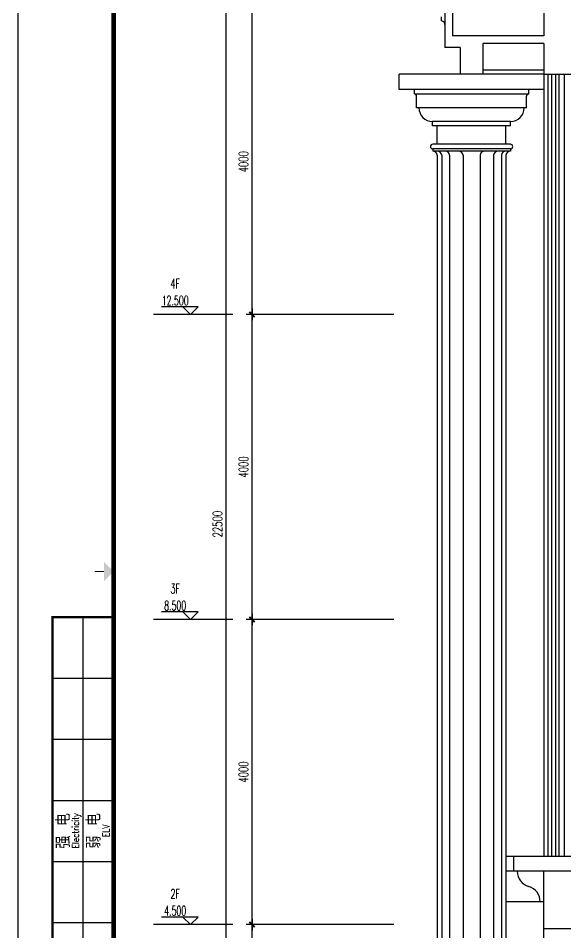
# Model space of a CAD drawing. Extents: x -345393 to -54719, y 203828 to 476815.
# Drawn here: x -261293 to -254112, y 236287 to 248275 of the extents above; entities that cross this region are included whole.
import ezdxf
from ezdxf.enums import TextEntityAlignment as Align

# ---------------------------------------------------------------- set-up
doc = ezdxf.new("R2010")
doc.units = 0
doc.header["$LTSCALE"] = 1000
doc.header["$MEASUREMENT"] = 0
doc.layers.get('0').update_dxf_attribs({"color": 252, "linetype": 'CONTINUOUS'})
doc.layers.get('Defpoints').update_dxf_attribs({"color": 252, "linetype": 'CONTINUOUS'})
for name, color, linetype in [('A-外窗', 252, 'CONTINUOUS'), ('A-立面看线', 252, 'CONTINUOUS'), ('A-装饰构件', 252, 'CONTINUOUS'), ('AXIS', 252, 'CONTINUOUS'), ('DIM_ELEV', 252, 'CONTINUOUS'), ('WALL', 252, 'CONTINUOUS'), ('图框', 252, 'CONTINUOUS'), ('暖通-风-标注', 160, 'CONTINUOUS')]:
    doc.layers.add(name, color=color, linetype=linetype)
doc.styles.add('HZ-ZGBZ', font='romanc.shx', dxfattribs={"width": 0.65, "bigfont": '0hztxt.shx'})
doc.styles.add('TKZ2_tjkts.shx', font='tjromant.shx', dxfattribs={"bigfont": 'tjkts.shx'})
doc.dimstyles.new('暖-标注50', dxfattribs={"dimscale": 0.5, "dimtxt": 250, "dimasz": 1, "dimexe": 150, "dimexo": 150, "dimgap": 100, "dimtad": 1, "dimdec": 0, "dimdsep": 46, "dimtxsty": 'HZ-ZGBZ', "dimblk": '_DIMX', "dimcen": 0.09, "dimclrt": 7, "dimadec": 0, "dimazin": 0, "dimtfac": 1, "dimtdec": 0, "dimtix": 1, "dimtmove": 2, "dimatfit": 3, "dimldrblk": '_DIMX', "dimfxl": 0, "dimtolj": 1, "dimtzin": 0, "dimarcsym": 0})

# ---------------------------------------------------------------- blocks, each defined once
blk = doc.blocks.new('TJAD_TK_A1')
at = {"layer": '图框'}
blk.add_line((1341.38, 356.45), (1341.38, 950.45), dxfattribs=at)
blk = doc.blocks.new('_DIMX')
blk.add_line((-150, 0), (150, 0))
at = {"const_width": 50}
blk.add_lwpolyline([(-70, -70), (70, 70)], dxfattribs=at)
blk = doc.blocks.new('*D365')
at = {"layer": 'Defpoints', "color": 0}
for p in [(-258227, 236393), (-256292, 236393), (-256292, 231893)]:
    blk.add_point(p, dxfattribs=at)
at = {"layer": '暖通-风-标注', "color": 0, "lineweight": -2}
for p, q in [((-256367, 236393), (-258302, 236393)), ((-258227, 231894), (-258227, 236393)), ((-256367, 231893), (-258302, 231893))]:
    blk.add_line(p, q, dxfattribs=at)
at = {"layer": '暖通-风-标注', "color": 0, "lineweight": -2, "xscale": 0.5, "yscale": 0.5, "zscale": 0.5}
for p, rotation in [((-258227, 236393), 90), ((-258227, 231893), 270)]:
    blk.add_blockref('_DIMX', p, dxfattribs=dict(at, rotation=rotation))
at = {"layer": '暖通-风-标注', "color": 7, "insert": (-258339, 234143), "char_height": 125, "attachment_point": 5, "rotation": 90, "style": 'HZ-ZGBZ'}
blk.add_mtext('\\A1;4500', dxfattribs=at)
blk = doc.blocks.new('*D366')
at = {"layer": 'Defpoints', "color": 0}
for p in [(-258227, 240393), (-256292, 240393), (-256292, 236393)]:
    blk.add_point(p, dxfattribs=at)
at = {"layer": '暖通-风-标注', "color": 0, "lineweight": -2}
for p, q in [((-256367, 240393), (-258302, 240393)), ((-258227, 236394), (-258227, 240393)), ((-256367, 236393), (-258302, 236393))]:
    blk.add_line(p, q, dxfattribs=at)
at = {"layer": '暖通-风-标注', "color": 0, "lineweight": -2, "xscale": 0.5, "yscale": 0.5, "zscale": 0.5}
for p, rotation in [((-258227, 240393), 90), ((-258227, 236393), 270)]:
    blk.add_blockref('_DIMX', p, dxfattribs=dict(at, rotation=rotation))
at = {"layer": '暖通-风-标注', "color": 7, "insert": (-258339, 238393), "char_height": 125, "attachment_point": 5, "rotation": 90, "style": 'HZ-ZGBZ'}
blk.add_mtext('\\A1;4000', dxfattribs=at)
blk = doc.blocks.new('*D367')
at = {"layer": 'Defpoints', "color": 0}
for p in [(-258227, 244393), (-256292, 244393), (-256292, 240393)]:
    blk.add_point(p, dxfattribs=at)
at = {"layer": '暖通-风-标注', "color": 0, "lineweight": -2}
for p, q in [((-256367, 244393), (-258302, 244393)), ((-258227, 240394), (-258227, 244393)), ((-256367, 240393), (-258302, 240393))]:
    blk.add_line(p, q, dxfattribs=at)
at = {"layer": '暖通-风-标注', "color": 0, "lineweight": -2, "xscale": 0.5, "yscale": 0.5, "zscale": 0.5}
for p, rotation in [((-258227, 244393), 90), ((-258227, 240393), 270)]:
    blk.add_blockref('_DIMX', p, dxfattribs=dict(at, rotation=rotation))
at = {"layer": '暖通-风-标注', "color": 7, "insert": (-258339, 242393), "char_height": 125, "attachment_point": 5, "rotation": 90, "style": 'HZ-ZGBZ'}
blk.add_mtext('\\A1;4000', dxfattribs=at)
blk = doc.blocks.new('*D368')
at = {"layer": 'Defpoints', "color": 0}
for p in [(-258227, 248393), (-256292, 248393), (-256292, 244393)]:
    blk.add_point(p, dxfattribs=at)
at = {"layer": '暖通-风-标注', "color": 0, "lineweight": -2}
for p, q in [((-256367, 248393), (-258302, 248393)), ((-258227, 244394), (-258227, 248393)), ((-256367, 244393), (-258302, 244393))]:
    blk.add_line(p, q, dxfattribs=at)
at = {"layer": '暖通-风-标注', "color": 0, "lineweight": -2, "xscale": 0.5, "yscale": 0.5, "zscale": 0.5}
for p, rotation in [((-258227, 248393), 90), ((-258227, 244393), 270)]:
    blk.add_blockref('_DIMX', p, dxfattribs=dict(at, rotation=rotation))
at = {"layer": '暖通-风-标注', "color": 7, "insert": (-258339, 246393), "char_height": 125, "attachment_point": 5, "rotation": 90, "style": 'HZ-ZGBZ'}
blk.add_mtext('\\A1;4000', dxfattribs=at)
blk = doc.blocks.new('*D370')
at = {"layer": 'Defpoints', "color": 0}
for p in [(-258566, 252893), (-256204, 252893), (-256204, 230393)]:
    blk.add_point(p, dxfattribs=at)
at = {"layer": '暖通-风-标注', "color": 0, "lineweight": -2}
for p, q in [((-256279, 252893), (-258641, 252893)), ((-258566, 230394), (-258566, 252893)), ((-256279, 230393), (-258641, 230393))]:
    blk.add_line(p, q, dxfattribs=at)
at = {"layer": '暖通-风-标注', "color": 0, "lineweight": -2, "xscale": 0.5, "yscale": 0.5, "zscale": 0.5}
for p, rotation in [((-258566, 252893), 90), ((-258566, 230393), 270)]:
    blk.add_blockref('_DIMX', p, dxfattribs=dict(at, rotation=rotation))
at = {"layer": '暖通-风-标注', "color": 7, "insert": (-258679, 241643), "char_height": 125, "attachment_point": 5, "rotation": 90, "style": 'HZ-ZGBZ'}
blk.add_mtext('\\A1;22500', dxfattribs=at)

msp = doc.modelspace()

# ---------------------------------------------------------------- linework, layer by layer
for p, q in [((-260442.68185, 227622.36281), (-260442.68185, 240422.36281)), ((-260842.68185, 239622.36281), (-260042.68185, 239622.36281)), ((-260842.68185, 238822.36281), (-260042.68185, 238822.36281)), ((-260842.68185, 238022.36281), (-260042.68185, 238022.36281)), ((-260842.68185, 237222.36281), (-260042.68185, 237222.36281)), ((-260842.68185, 236422.36281), (-260042.68185, 236422.36281))]:
    msp.add_line(p, q)
at = {"layer": 'A-外窗'}
for p, q in [((-254197.37041, 237292.5295), (-254197.37041, 247542.5295)), ((-254127.37041, 237292.5295), (-254127.37041, 247542.5295))]:
    msp.add_line(p, q, dxfattribs=at)
at = {"layer": 'A-立面看线'}
for p, q in [((-256297.71765, 247342.5295), (-256297.71765, 247542.5295)), ((-254397.37041, 247542.5295), (-256297.71765, 247542.5295)), ((-254397.37041, 247592.5295), (-255197.54403, 247592.5295)), ((-254397.02927, 247342.5295), (-256297.71765, 247342.5295)), ((-256097.71765, 247282.5295), (-256097.71765, 247342.5295)), ((-254597.02927, 247282.5295), (-254597.02927, 247342.5295)), ((-256097.71783, 247282.5295), (-254597.0291, 247282.5295)), ((-256067.71765, 247102.5295), (-256067.71765, 247252.5295)), ((-254627.02927, 247102.5295), (-254627.02927, 247252.5295)), ((-254627.02927, 247102.5295), (-256067.71765, 247102.5295)), ((-254837.02927, 246922.5295), (-255857.71765, 246922.5295)), ((-255857.71765, 246862.5295), (-255857.71765, 246922.5295)), ((-254837.02927, 246862.5295), (-255857.71765, 246862.5295)), ((-255797.37346, 246622.5295), (-255797.37346, 246862.5295)), ((-254897.37346, 246622.5295), (-254897.37346, 246862.5295)), ((-254837.02927, 246862.5295), (-254837.02927, 246922.5295)), ((-254838.02927, 246622.5295), (-255856.71765, 246622.5295)), ((-254838.02927, 246562.5295), (-255856.71765, 246562.5295)), ((-255856.71765, 246562.5295), (-255856.71765, 246532.5295)), ((-254838.02927, 246532.5295), (-255856.71765, 246532.5295)), ((-255797.37346, 246481.37637), (-255797.37346, 232582.5295)), ((-255738.57548, 246481.37637), (-255738.57548, 232582.5295)), ((-255635.67785, 246481.37637), (-255635.67785, 232582.5295)), ((-255459.28391, 246481.37637), (-255459.28391, 232582.5295)), ((-255235.46302, 246481.37637), (-255235.46302, 232582.5295)), ((-255059.06908, 246481.37637), (-255059.06908, 232582.5295)), ((-254956.17145, 246481.37637), (-254956.17145, 232582.5295)), ((-254897.37346, 246481.37637), (-254897.37346, 232582.5295)), ((-254838.02927, 246562.5295), (-254838.02927, 246532.5295))]:
    msp.add_line(p, q, dxfattribs=at)
for centre, radius, start, end in [((-256097.71765, 247252.5295), 30, 0, 90.000329183), ((-254597.02927, 247252.5295), 30, 89.999670817, 180), ((-255857.71765, 247102.5295), 180, 180, 270), ((-254837.02927, 247102.5295), 180, 270, 0), ((-255856.71765, 246592.5295), 30, 90, 270), ((-254838.02927, 246592.5295), 30, 270, 90), ((-255856.71765, 246472.5295), 60, 8.479050018, 90), ((-255797.91967, 246472.5295), 60, 8.479050018, 90), ((-255695.02204, 246472.5295), 60, 8.479050018, 90), ((-255518.6281, 246472.5295), 60, 8.479050018, 90), ((-255176.11883, 246472.5295), 60, 90, 171.520949982), ((-254999.72488, 246472.5295), 60, 90, 171.520949982), ((-254896.82726, 246472.5295), 60, 90, 171.520949982), ((-254838.02927, 246472.5295), 60, 90, 171.520949982)]:
    msp.add_arc(centre, radius, start, end, dxfattribs=at)
at = {"layer": 'A-装饰构件'}
for p, q in [((-255747.54403, 248292.5295), (-255747.54403, 248242.5295)), ((-254397.37041, 247542.5295), (-254397.37041, 237292.5295)), ((-254347.37041, 247542.5295), (-254347.37041, 237292.5295)), ((-254297.37041, 247542.5295), (-254297.37041, 237292.5295)), ((-254247.37041, 247542.5295), (-254247.37041, 237292.5295)), ((-254897.37346, 237292.5295), (-254797.37041, 237292.5295)), ((-254797.37041, 237092.5295), (-254897.37346, 237092.5295)), ((-254447.37041, 236692.5295), (-254897.37346, 236692.5295))]:
    msp.add_line(p, q, dxfattribs=at)
msp.add_arc((-255747.54403, 248192.5295), 50, 0, 90.000265817, dxfattribs=at)
at = {"layer": 'AXIS'}
for p, q in [((-258934.75146, 244492.5295), (-259415.05671, 244492.5295)), ((-259034.75146, 244392.5295), (-259134.75146, 244492.5295)), ((-259034.75146, 244392.5295), (-258934.75146, 244492.5295)), ((-258934.75146, 240492.5295), (-259415.05671, 240492.5295)), ((-259034.75146, 240392.5295), (-259134.75146, 240492.5295)), ((-259034.75146, 240392.5295), (-258934.75146, 240492.5295)), ((-258934.75146, 236492.5295), (-259415.05671, 236492.5295)), ((-259034.75146, 236392.5295), (-259134.75146, 236492.5295)), ((-259034.75146, 236392.5295), (-258934.75146, 236492.5295))]:
    msp.add_line(p, q, dxfattribs=at)
at = {"layer": 'DIM_ELEV'}
for p, q in [((-258476.70608, 244393.07192), (-259519.82578, 244393.07192)), ((-258476.70608, 240393.07192), (-259519.82578, 240393.07192)), ((-258476.70608, 236393.07192), (-259519.82578, 236393.07192))]:
    msp.add_line(p, q, dxfattribs=at)
at = {"layer": 'WALL'}
for p, q in [((-255697.54403, 248392.5295), (-255697.54403, 247892.5295)), ((-255597.54403, 248392.5295), (-255597.54403, 248042.5295)), ((-254397.36878, 248342.5295), (-254397.36939, 248042.5295)), ((-254397.36919, 248042.5295), (-255597.54403, 248042.5295)), ((-255197.54403, 247942.5295), (-255197.54403, 247542.5295)), ((-254397.36939, 247942.5295), (-255197.54403, 247942.5295)), ((-254397.36959, 247942.5295), (-254397.37041, 247542.5295)), ((-255497.54403, 247892.5295), (-255697.54403, 247892.5295)), ((-255497.54403, 247892.5295), (-255497.54403, 247542.5295)), ((-255197.54403, 247542.5295), (-255497.54403, 247542.5295)), ((-254397.37041, 247542.5295), (-253997.37184, 247542.5295)), ((-254797.37041, 237292.5295), (-253997.37041, 237292.5295)), ((-254797.37041, 237292.5295), (-254797.37041, 237092.5295)), ((-253997.37041, 237092.5295), (-254797.37041, 237092.5295)), ((-254397.37041, 235542.5295), (-254397.37041, 237092.5295)), ((-254397.37041, 236692.5295), (-254447.37041, 236692.5295)), ((-254397.37041, 236342.5295), (-229797.38334, 236342.5295))]:
    msp.add_line(p, q, dxfattribs=at)
for centre, start, end in [((-254539.03708, 237092.5295), 180, 253.73979529), ((-254655.70375, 236692.5295), 0, 73.73979529)]:
    msp.add_arc(centre, 208.33333, start, end, dxfattribs=at)
at = {"layer": '图框'}
msp.add_line((-261292.68185, 226172.36281), (-261292.68185, 255872.36281), dxfattribs=at)
at = {"layer": '图框', "const_width": 60}
msp.add_lwpolyline([(-219742.68185, 255372.36281), (-260042.68185, 255372.36281), (-260042.68185, 226672.36281), (-219742.68185, 226672.36281)], close=True, dxfattribs=at)
at = {"layer": '图框'}
for points, const_width in [([(-260167.68185, 241022.36281), (-260292.68185, 241022.36281)], 15), ([(-260042.68185, 226672.36281), (-260842.68185, 226672.36281), (-260842.68185, 240422.36281), (-260042.68185, 240422.36281)], 30)]:
    msp.add_lwpolyline(points, dxfattribs=dict(at, const_width=const_width))
msp.add_solid([(-260167.68185, 240897.36281), (-260167.68185, 241147.36281), (-260042.68185, 241022.36281)], dxfattribs=at)

# ---------------------------------------------------------------- block references
at = {"layer": '图框', "xscale": 50, "yscale": 50, "zscale": 50}
msp.add_blockref('TJAD_TK_A1', (-328361.63982, 208349.90246), dxfattribs=at)

# ---------------------------------------------------------------- texts
at = {"style": 'TKZ2_tjkts.shx'}
for s, p in [('强 电', (-260703.01187, 237622.36281)), ('弱 电', (-260303.01187, 237622.36281))]:
    msp.add_text(s, height=180, rotation=90, dxfattribs=at).set_placement(p, align=Align.MIDDLE_CENTER)
at = {"style": 'TKZ2_tjkts.shx', "width": 0.8}
for s, p in [('Electricity', (-260541.46066, 237622.36281)), ('ELV', (-260141.46066, 237622.36281))]:
    msp.add_text(s, height=90, rotation=90, dxfattribs=at).set_placement(p, align=Align.MIDDLE_CENTER)
at = {"layer": 'AXIS', "style": 'HZ-ZGBZ', "width": 0.6}
for s, p in [('4F', (-259234.6752, 244796.89291)), ('12.500', (-259234.6752, 244574.83874)), ('3F', (-259234.6752, 240796.89291)), ('8.500', (-259234.6752, 240574.83874)), ('2F', (-259234.6752, 236796.89291)), ('4.500', (-259234.6752, 236574.83874))]:
    msp.add_text(s, height=125, dxfattribs=at).set_placement(p, align=Align.MIDDLE)

# ---------------------------------------------------------------- dimensions: what is measured, and where the dimension line sits
at = {"layer": '暖通-风-标注'}
for p1, p2, distance, picture, middle in [((-256204.03336, 230393.07192), (-256204.03336, 252893.07192), 2362.21248, '*D370', (-258678.74584, 241643.07192)), ((-256292.38639, 244393.07192), (-256292.38639, 248393.07192), 1934.31969, '*D368', (-258339.20608, 246393.07192)), ((-256292.38639, 240393.07192), (-256292.38639, 244393.07192), 1934.31969, '*D367', (-258339.20608, 242393.07192)), ((-256292.38639, 236393.07192), (-256292.38639, 240393.07192), 1934.31969, '*D366', (-258339.20608, 238393.07192)), ((-256292.38639, 231893.07192), (-256292.38639, 236393.07192), 1934.31969, '*D365', (-258339.20608, 234143.07192))]:
    dim = msp.add_aligned_dim(p1=p1, p2=p2, distance=distance, dimstyle='暖-标注50', dxfattribs=at)
    dim.commit()
    dim.dimension.update_dxf_attribs({"geometry": picture, "text_midpoint": middle})

doc.saveas('drawing.dxf')
